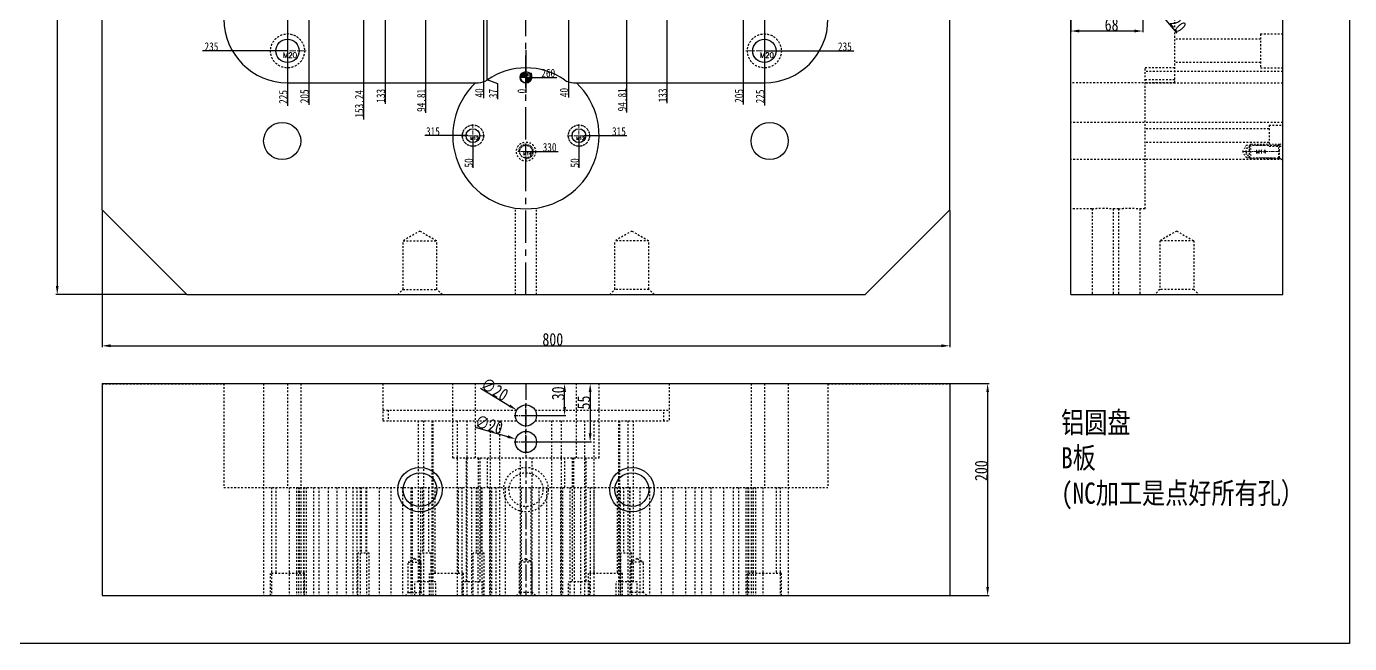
# Model space of a CAD drawing. Header units: millimetres. Extents: x 2673 to 5721, y -10743 to 3474.
# Drawn here: x 3335 to 4583, y -5471 to -4888 of the extents above; entities that cross this region are included whole.
import ezdxf
from ezdxf.enums import TextEntityAlignment as Align

# ---------------------------------------------------------------- set-up
doc = ezdxf.new("R2010")
doc.units = ezdxf.units.MM
doc.header["$LTSCALE"] = 16.335
doc.header["$PDMODE"] = 3
doc.header["$PDSIZE"] = 0.3125
doc.linetypes.add('CENTER', pattern=[0.6, 0.375, -0.075, 0.075, -0.075])
doc.linetypes.add('HIDDEN', pattern=[0.2, 0.1, -0.1])
doc.layers.get('0').update_dxf_attribs({"linetype": 'CONTINUOUS'})
doc.layers.get('Defpoints').update_dxf_attribs({"linetype": 'CONTINUOUS'})
doc.layers.add('DEFAULT_2', color=8, linetype='HIDDEN')
for name, color, linetype, lineweight in [('dim', 82, 'CONTINUOUS', 9), ('epin', 13, 'CONTINUOUS', 9), ('screw', 33, 'CONTINUOUS', 13)]:
    doc.layers.add(name, color=color, linetype=linetype, lineweight=lineweight)
doc.styles.get("Standard").update_dxf_attribs({"font": 'txt', "width": 0.8})
doc.styles.add('TXT', font='txt.shx', dxfattribs={"bigfont": 'gbcbig.shx'})
doc.styles.add('TXT05', font='txt.shx', dxfattribs={"width": 0.5, "bigfont": 'gbcbig.shx'})
doc.dimstyles.new('ISO-25', dxfattribs={"dimtxt": 12, "dimasz": 8, "dimexe": 1.25, "dimexo": 0.625, "dimgap": 0, "dimtad": 1, "dimdsep": 46, "dimtxsty": 'Standard', "dimcen": 0, "dimclrd": 4, "dimclre": 4, "dimclrt": 6, "dimazin": 0, "dimtfac": 1, "dimtofl": 0, "dimtmove": 0, "dimatfit": 3, "dimfxl": 0, "dimarcsym": 0})

# ---------------------------------------------------------------- blocks, each defined once
blk = doc.blocks.new('epin_ejp_10')
at = {"layer": 'epin'}
h = blk.add_hatch(dxfattribs=at)
h.set_pattern_fill('_ANSI31', color=123, scale=0.25, angle=90, style=0)
h.set_pattern_definition([(135, (-1645.23396, 6741.0989), (-0.56126601, -0.56126601), [])])
h.paths.add_polyline_path([(0, 5, 0.414214), (-5, 0), (0, 0)])
h.paths.add_polyline_path([(5, 0), (0, 0), (0, -5, 0.414214)])
at = {"layer": 'epin', "color": 1, "linetype": 'CENTER', "ltscale": 0.219913}
for p, q in [((-5.5, 0), (5.5, 0)), ((0, -5.5), (0, 5.5))]:
    blk.add_line(p, q, dxfattribs=at)
at = {"layer": 'epin'}
blk.add_circle((0, 0), 5, dxfattribs=at)
at = {"layer": 'epin', "color": 6, "style": 'TXT05', "width": 0.5}
blk.add_text('%%c10', height=3.5, dxfattribs=at).set_placement((0.2, 0.5))
blk = doc.blocks.new('epin_ejp_8')
at = {"layer": 'epin', "ltscale": 0.5}
h = blk.add_hatch(dxfattribs=at)
h.set_pattern_fill('_ANSI31', color=123, scale=0.2, angle=90, style=0)
h.set_pattern_definition([(135, (-3069.6252, 813.4417), (-0.4490128, -0.4490128), [])])
h.paths.add_polyline_path([(0, 4, 0.4142136), (-4, 0), (0, 0)])
h.paths.add_polyline_path([(4, 0), (0, 0), (0, -4, 0.4142136)])
at = {"layer": 'epin', "color": 1, "linetype": 'CENTER', "ltscale": 0.16}
for p, q in [((-4.4, 0), (4.4, 0)), ((0, -4.4), (0, 4.4))]:
    blk.add_line(p, q, dxfattribs=at)
at = {"layer": 'epin', "ltscale": 0.5}
blk.add_circle((0, 0), 4, dxfattribs=at)
at = {"layer": 'epin', "color": 6, "ltscale": 0.5, "style": 'TXT05', "width": 0.5}
blk.add_text('%%c8', height=2.8, dxfattribs=at).set_placement((0.16, 0.4))
blk = doc.blocks.new('7')
at = {"layer": 'epin'}
for name, p in [('epin_ejp_8', (-60, 2428.4)), ('epin_ejp_8', (60, 2428.4)), ('epin_ejp_8', (-92, 2381.4)), ('epin_ejp_8', (-29, 2381.4)), ('epin_ejp_8', (29, 2381.4)), ('epin_ejp_8', (92, 2381.4)), ('epin_ejp_8', (37, 2251.4)), ('epin_ejp_8', (93.5, 2155.4)), ('epin_ejp_8', (-104, 2150.4)), ('epin_ejp_8', (0, 2148.4)), ('epin_ejp_8', (-174, 2131.4)), ('epin_ejp_8', (170, 2085.4)), ('epin_ejp_8', (-24, 2072.4)), ('epin_ejp_8', (-37, 1996.4)), ('epin_ejp_8', (0, 1928.4)), ('epin_ejp_10', (0, 1777.4))]:
    blk.add_blockref(name, p, dxfattribs=at)
blk = doc.blocks.new('screw_m20_i')
at = {"layer": 'screw', "color": 1, "linetype": 'CENTER', "ltscale": 0.995164}
for p, q in [((0, -17.6), (0, 17.6)), ((-17.6, 0), (17.6, 0))]:
    blk.add_line(p, q, dxfattribs=at)
at = {"layer": 'screw', "color": 8, "linetype": 'HIDDEN', "ltscale": 0.995164}
blk.add_circle((0, 0), 16, dxfattribs=at)
at = {"layer": 'screw', "color": 33}
blk.add_circle((0, 0), 11, dxfattribs=at)
at = {"layer": 'screw', "color": 6, "style": 'TXT'}
blk.add_text('M20', height=4.8, dxfattribs=at).set_placement((-4.16, -6.4))
blk = doc.blocks.new('screw_m14_g')
at = {"layer": 'screw', "color": 1, "linetype": 'CENTER', "ltscale": 0.435384}
for p, q in [((-7.7, 0), (7.7, 0)), ((0, -7.7), (0, 7.7))]:
    blk.add_line(p, q, dxfattribs=at)
at = {"layer": 'screw', "color": 33, "linetype": 'HIDDEN', "ltscale": 0.435384}
blk.add_circle((0, 0), 6, dxfattribs=at)
at = {"layer": 'screw', "color": 92, "linetype": 'HIDDEN', "ltscale": 0.435384}
blk.add_arc((0, 0), 7, 270, 180, dxfattribs=at)
at = {"layer": 'screw', "color": 6, "linetype": 'ByBlock', "style": 'TXT'}
blk.add_text('M14', height=2.8, dxfattribs=at).set_placement((-2.38, -3.5))
blk = doc.blocks.new('screw_m12_i')
at = {"layer": 'screw', "color": 1, "linetype": 'CENTER', "ltscale": 0.621977}
for p, q in [((-11, 0), (11, 0)), ((0, -11), (0, 11))]:
    blk.add_line(p, q, dxfattribs=at)
at = {"layer": 'screw', "color": 8, "linetype": 'HIDDEN', "ltscale": 0.621977}
blk.add_circle((0, 0), 10, dxfattribs=at)
at = {"layer": 'screw', "color": 33}
blk.add_circle((0, 0), 6.5, dxfattribs=at)
at = {"layer": 'screw', "color": 6, "style": 'TXT'}
blk.add_text('M12', height=3, dxfattribs=at).set_placement((-2.6, -4))
blk = doc.blocks.new('*D774')
at = {"color": 4, "lineweight": -2}
for p, q in [((4320.3, -4864.9), (4320.3, -4893.8)), ((4388.3, -4862.3), (4388.3, -4893.8)), ((4380.3, -4892.6), (4328.3, -4892.6))]:
    blk.add_line(p, q, dxfattribs=at)
at = {"color": 4}
for points in [[(4328.3, -4891.2), (4328.3, -4893.9), (4320.3, -4892.6)], [(4380.3, -4891.2), (4380.3, -4893.9), (4388.3, -4892.6)]]:
    blk.add_solid(points, dxfattribs=at)
at = {"layer": 'Defpoints', "color": 0}
for p in [(4320.3, -4864.2), (4388.3, -4861.7), (4320.3, -4892.6)]:
    blk.add_point(p, dxfattribs=at)
at = {"color": 6, "insert": (4358.8, -4886.6), "char_height": 12, "attachment_point": 5}
blk.add_mtext('68', dxfattribs=at)
blk = doc.blocks.new('*D775')
at = {"color": 4, "lineweight": -2}
blk.add_line((4420.7, -4894.5), (4400, -4870), dxfattribs=at)
at = {"color": 4}
blk.add_solid([(4401, -4869.2), (4398.9, -4870.9), (4394.8, -4863.9)], dxfattribs=at)
at = {"layer": 'Defpoints', "color": 0}
for p in [(4381.8, -4848.7), (4394.8, -4863.9)]:
    blk.add_point(p, dxfattribs=at)
at = {"color": 6, "insert": (4417.5, -4881.4), "char_height": 12, "attachment_point": 5, "rotation": 310.2992}
blk.add_mtext('∅20', dxfattribs=at)
blk = doc.blocks.new('*D778')
at = {"color": 4, "lineweight": -2}
for p, q in [((3828.1, -5225.3), (3843.9, -5225.3)), ((3842.6, -5247.3), (3842.6, -5233.3)), ((3806.8, -5255.3), (3843.9, -5255.3))]:
    blk.add_line(p, q, dxfattribs=at)
at = {"color": 4}
for points in [[(3841.3, -5233.3), (3844, -5233.3), (3842.6, -5225.3)], [(3841.3, -5247.3), (3844, -5247.3), (3842.6, -5255.3)]]:
    blk.add_solid(points, dxfattribs=at)
at = {"layer": 'Defpoints', "color": 0}
for p in [(3827.4, -5225.3), (3842.6, -5225.3), (3806.2, -5255.3)]:
    blk.add_point(p, dxfattribs=at)
at = {"color": 6, "insert": (3836.6, -5234.4), "char_height": 12, "attachment_point": 5, "rotation": 90}
blk.add_mtext('30', dxfattribs=at)
blk = doc.blocks.new('*D779')
at = {"color": 4, "lineweight": -2}
for p, q in [((3828.1, -5225.3), (3868, -5225.3)), ((3866.8, -5233.3), (3866.8, -5272.3)), ((3806.8, -5280.3), (3868, -5280.3))]:
    blk.add_line(p, q, dxfattribs=at)
at = {"color": 4}
for points in [[(3865.4, -5233.3), (3868.1, -5233.3), (3866.8, -5225.3)], [(3865.4, -5272.3), (3868.1, -5272.3), (3866.8, -5280.3)]]:
    blk.add_solid(points, dxfattribs=at)
at = {"layer": 'Defpoints', "color": 0}
for p in [(3827.4, -5225.3), (3806.2, -5280.3), (3866.8, -5280.3)]:
    blk.add_point(p, dxfattribs=at)
at = {"color": 6, "insert": (3860.8, -5243.1), "char_height": 12, "attachment_point": 5, "rotation": 90}
blk.add_mtext('55', dxfattribs=at)
blk = doc.blocks.new('*D780')
at = {"color": 4, "lineweight": -2}
blk.add_line((3763.2, -5229.7), (3790.7, -5246.1), dxfattribs=at)
at = {"color": 4}
blk.add_solid([(3791.4, -5245), (3790, -5247.2), (3797.6, -5250.2)], dxfattribs=at)
at = {"layer": 'Defpoints', "color": 0}
for p in [(3797.6, -5250.2), (3814.8, -5260.4)]:
    blk.add_point(p, dxfattribs=at)
at = {"color": 6, "insert": (3776.6, -5230.7), "char_height": 12, "attachment_point": 5, "rotation": 329.2364}
blk.add_mtext('∅20', dxfattribs=at)
blk = doc.blocks.new('*D781')
at = {"color": 4, "lineweight": -2}
blk.add_line((3758.2, -5266.4), (3788.9, -5275.3), dxfattribs=at)
at = {"color": 4}
blk.add_solid([(3789.3, -5274), (3788.5, -5276.6), (3796.6, -5277.5)], dxfattribs=at)
at = {"layer": 'Defpoints', "color": 0}
for p in [(3796.6, -5277.5), (3815.8, -5283.1)]:
    blk.add_point(p, dxfattribs=at)
at = {"color": 6, "insert": (3771.3, -5264), "char_height": 12, "attachment_point": 5, "rotation": 343.8176}
blk.add_mtext('∅20', dxfattribs=at)
blk = doc.blocks.new('*D782')
at = {"color": 4, "lineweight": -2}
for p, q in [((4165.9, -5225.3), (4243.1, -5225.3)), ((4241.8, -5233.3), (4241.8, -5417.3)), ((4180.3, -5425.3), (4243.1, -5425.3))]:
    blk.add_line(p, q, dxfattribs=at)
at = {"color": 4}
for points in [[(4240.5, -5233.3), (4243.1, -5233.3), (4241.8, -5225.3)], [(4240.5, -5417.3), (4243.1, -5417.3), (4241.8, -5425.3)]]:
    blk.add_solid(points, dxfattribs=at)
at = {"layer": 'Defpoints', "color": 0}
for p in [(4165.2, -5225.3), (4179.7, -5425.3), (4241.8, -5425.3)]:
    blk.add_point(p, dxfattribs=at)
at = {"color": 6, "insert": (4235.8, -5307.4), "char_height": 12, "attachment_point": 5, "rotation": 90}
blk.add_mtext('200', dxfattribs=at)
blk = doc.blocks.new('*D812')
at = {"layer": 'Defpoints', "color": 0}
for p in [(3806.2, -4676.3), (4031.2, -4911.3), (4098.6, -4911.3)]:
    blk.add_point(p, dxfattribs=at)
at = {"layer": 'dim', "color": 4, "lineweight": -2}
blk.add_line((4031.7, -4911.3), (4115.6, -4911.3), dxfattribs=at)
at = {"layer": 'dim', "color": 6, "insert": (4107.1, -4907.3), "char_height": 8, "attachment_point": 5}
blk.add_mtext('235', dxfattribs=at)
blk = doc.blocks.new('*D813')
at = {"layer": 'Defpoints', "color": 0}
for p in [(3806.2, -4676.3), (3809.7, -4936.3), (3819.2, -4936.3)]:
    blk.add_point(p, dxfattribs=at)
at = {"layer": 'dim', "color": 4, "lineweight": -2}
blk.add_line((3810.2, -4936.3), (3835.2, -4936.3), dxfattribs=at)
at = {"layer": 'dim', "color": 6, "insert": (3827.2, -4932.3), "char_height": 8, "attachment_point": 5}
blk.add_mtext('260', dxfattribs=at)
blk = doc.blocks.new('*D814')
at = {"layer": 'Defpoints', "color": 0}
for p in [(3806.2, -4676.3), (3860.5, -4991.3), (3886.5, -4991.3)]:
    blk.add_point(p, dxfattribs=at)
at = {"layer": 'dim', "color": 4, "lineweight": -2}
blk.add_line((3861, -4991.3), (3901.4, -4991.3), dxfattribs=at)
at = {"layer": 'dim', "color": 6, "insert": (3893.9, -4987.3), "char_height": 8, "attachment_point": 5}
blk.add_mtext('315', dxfattribs=at)
blk = doc.blocks.new('*D815')
at = {"layer": 'Defpoints', "color": 0}
for p in [(3806.2, -4676.3), (3856.2, -4991.3), (3856.2, -5012.2)]:
    blk.add_point(p, dxfattribs=at)
at = {"layer": 'dim', "color": 4, "lineweight": -2}
blk.add_line((3856.2, -4991.8), (3856.2, -5021.8), dxfattribs=at)
at = {"layer": 'dim', "color": 6, "insert": (3852.2, -5017), "char_height": 8, "attachment_point": 5, "rotation": 90}
blk.add_mtext('50', dxfattribs=at)
blk = doc.blocks.new('*D816')
at = {"layer": 'Defpoints', "color": 0}
for p in [(3806.2, -4676.3), (3806.2, -5006.3), (3820.5, -5006.3)]:
    blk.add_point(p, dxfattribs=at)
at = {"layer": 'dim', "color": 4, "lineweight": -2}
blk.add_line((3806.7, -5006.3), (3836.5, -5006.3), dxfattribs=at)
at = {"layer": 'dim', "color": 6, "insert": (3828.5, -5002.3), "char_height": 8, "attachment_point": 5}
blk.add_mtext('330', dxfattribs=at)
blk = doc.blocks.new('*D817')
at = {"layer": 'Defpoints', "color": 0}
for p in [(3806.2, -4676.3), (3806.2, -4910.2), (3806.2, -4947.7)]:
    blk.add_point(p, dxfattribs=at)
at = {"layer": 'dim', "color": 4, "lineweight": -2}
blk.add_line((3806.2, -4910.7), (3806.2, -4950.9), dxfattribs=at)
at = {"layer": 'dim', "color": 6, "insert": (3802.2, -4949.3), "char_height": 8, "attachment_point": 5, "rotation": 90}
blk.add_mtext('0', dxfattribs=at)
blk = doc.blocks.new('*D818')
at = {"layer": 'Defpoints', "color": 0}
for p in [(3806.2, -4676.3), (3846.2, -4841.3), (3846.2, -4945.8)]:
    blk.add_point(p, dxfattribs=at)
at = {"layer": 'dim', "color": 4, "lineweight": -2}
blk.add_line((3846.2, -4841.8), (3846.2, -4955.4), dxfattribs=at)
at = {"layer": 'dim', "color": 6, "insert": (3842.2, -4950.6), "char_height": 8, "attachment_point": 5, "rotation": 90}
blk.add_mtext('40', dxfattribs=at)
blk = doc.blocks.new('*D819')
at = {"layer": 'Defpoints', "color": 0}
for p in [(3806.2, -4676.3), (3901, -4716.1), (3901, -4945.8)]:
    blk.add_point(p, dxfattribs=at)
at = {"layer": 'dim', "color": 4, "lineweight": -2}
blk.add_line((3901, -4716.6), (3901, -4969.3), dxfattribs=at)
at = {"layer": 'dim', "color": 6, "insert": (3897, -4957.5), "char_height": 8, "attachment_point": 5, "rotation": 90}
blk.add_mtext('94.81', dxfattribs=at)
blk = doc.blocks.new('*D820')
at = {"layer": 'Defpoints', "color": 0}
for p in [(3806.2, -4676.3), (3939.2, -4798.6), (3939.2, -4945.8)]:
    blk.add_point(p, dxfattribs=at)
at = {"layer": 'dim', "color": 4, "lineweight": -2}
blk.add_line((3939.2, -4799.1), (3939.2, -4960.7), dxfattribs=at)
at = {"layer": 'dim', "color": 6, "insert": (3935.2, -4953.3), "char_height": 8, "attachment_point": 5, "rotation": 90}
blk.add_mtext('133', dxfattribs=at)
blk = doc.blocks.new('*D821')
at = {"layer": 'Defpoints', "color": 0}
for p in [(3806.2, -4676.3), (4011.2, -4700.6), (4011.2, -4945.8)]:
    blk.add_point(p, dxfattribs=at)
at = {"layer": 'dim', "color": 4, "lineweight": -2}
blk.add_line((4011.2, -4701.1), (4011.2, -4961.8), dxfattribs=at)
at = {"layer": 'dim', "color": 6, "insert": (4007.2, -4953.8), "char_height": 8, "attachment_point": 5, "rotation": 90}
blk.add_mtext('205', dxfattribs=at)
blk = doc.blocks.new('*D822')
at = {"layer": 'Defpoints', "color": 0}
for p in [(3806.2, -4676.3), (4031.2, -4866.3), (4031.2, -4945.8)]:
    blk.add_point(p, dxfattribs=at)
at = {"layer": 'dim', "color": 4, "lineweight": -2}
blk.add_line((4031.2, -4866.8), (4031.2, -4962.9), dxfattribs=at)
at = {"layer": 'dim', "color": 6, "insert": (4027.2, -4954.3), "char_height": 8, "attachment_point": 5, "rotation": 90}
blk.add_mtext('225', dxfattribs=at)
blk = doc.blocks.new('*D880')
at = {"layer": 'Defpoints', "color": 0}
for p in [(3806.2, -4676.3), (3518, -4911.3), (3581.2, -4911.3)]:
    blk.add_point(p, dxfattribs=at)
at = {"layer": 'dim', "color": 4, "lineweight": -2}
blk.add_line((3580.7, -4911.3), (3500.9, -4911.3), dxfattribs=at)
at = {"layer": 'dim', "color": 6, "insert": (3509.4, -4907.3), "char_height": 8, "attachment_point": 5}
blk.add_mtext('235', dxfattribs=at)
blk = doc.blocks.new('*D881')
at = {"layer": 'Defpoints', "color": 0}
for p in [(3806.2, -4676.3), (3581.2, -4872.6), (3581.2, -4946.2)]:
    blk.add_point(p, dxfattribs=at)
at = {"layer": 'dim', "color": 4, "lineweight": -2}
blk.add_line((3581.2, -4873.1), (3581.2, -4963.3), dxfattribs=at)
at = {"layer": 'dim', "color": 6, "insert": (3577.2, -4954.8), "char_height": 8, "attachment_point": 5, "rotation": 90}
blk.add_mtext('225', dxfattribs=at)
blk = doc.blocks.new('*D882')
at = {"layer": 'Defpoints', "color": 0}
for p in [(3806.2, -4676.3), (3601.2, -4702.1), (3601.2, -4946.2)]:
    blk.add_point(p, dxfattribs=at)
at = {"layer": 'dim', "color": 4, "lineweight": -2}
blk.add_line((3601.2, -4702.6), (3601.2, -4962.2), dxfattribs=at)
at = {"layer": 'dim', "color": 6, "insert": (3597.2, -4954.2), "char_height": 8, "attachment_point": 5, "rotation": 90}
blk.add_mtext('205', dxfattribs=at)
blk = doc.blocks.new('*D883')
at = {"layer": 'Defpoints', "color": 0}
for p in [(3806.2, -4676.3), (3652.9, -4697.9), (3652.9, -4946.2)]:
    blk.add_point(p, dxfattribs=at)
at = {"layer": 'dim', "color": 4, "lineweight": -2}
blk.add_line((3652.9, -4698.4), (3652.9, -4976.1), dxfattribs=at)
at = {"layer": 'dim', "color": 6, "insert": (3648.9, -4961.2), "char_height": 8, "attachment_point": 5, "rotation": 90}
blk.add_mtext('153.24', dxfattribs=at)
blk = doc.blocks.new('*D884')
at = {"layer": 'Defpoints', "color": 0}
for p in [(3806.2, -4676.3), (3711.4, -4716.1), (3711.4, -4946.2)]:
    blk.add_point(p, dxfattribs=at)
at = {"layer": 'dim', "color": 4, "lineweight": -2}
blk.add_line((3711.4, -4716.6), (3711.4, -4969.7), dxfattribs=at)
at = {"layer": 'dim', "color": 6, "insert": (3707.4, -4958), "char_height": 8, "attachment_point": 5, "rotation": 90}
blk.add_mtext('94.81', dxfattribs=at)
blk = doc.blocks.new('*D885')
at = {"layer": 'Defpoints', "color": 0}
for p in [(3806.2, -4676.3), (3673.2, -4797.1), (3673.2, -4946.2)]:
    blk.add_point(p, dxfattribs=at)
at = {"layer": 'dim', "color": 4, "lineweight": -2}
blk.add_line((3673.2, -4797.6), (3673.2, -4961.2), dxfattribs=at)
at = {"layer": 'dim', "color": 6, "insert": (3669.2, -4953.7), "char_height": 8, "attachment_point": 5, "rotation": 90}
blk.add_mtext('133', dxfattribs=at)
blk = doc.blocks.new('*D886')
at = {"layer": 'Defpoints', "color": 0}
for p in [(3806.2, -4676.3), (3769.2, -4719.6), (3779.3, -4946.2)]:
    blk.add_point(p, dxfattribs=at)
at = {"layer": 'dim', "color": 4, "lineweight": -2}
for p, q in [((3769.2, -4720.1), (3769.2, -4938.2)), ((3769.2, -4938.2), (3779.3, -4942.2)), ((3779.3, -4942.2), (3779.3, -4956.9))]:
    blk.add_line(p, q, dxfattribs=at)
at = {"layer": 'dim', "color": 6, "insert": (3775.3, -4951.6), "char_height": 8, "attachment_point": 5, "rotation": 90}
blk.add_mtext('37', dxfattribs=at)
blk = doc.blocks.new('*D887')
at = {"layer": 'Defpoints', "color": 0}
for p in [(3806.2, -4676.3), (3766.2, -4837.9), (3766.2, -4946.2)]:
    blk.add_point(p, dxfattribs=at)
at = {"layer": 'dim', "color": 4, "lineweight": -2}
blk.add_line((3766.2, -4838.4), (3766.2, -4955.8), dxfattribs=at)
at = {"layer": 'dim', "color": 6, "insert": (3762.2, -4951), "char_height": 8, "attachment_point": 5, "rotation": 90}
blk.add_mtext('40', dxfattribs=at)
blk = doc.blocks.new('*D888')
at = {"layer": 'Defpoints', "color": 0}
for p in [(3806.2, -4676.3), (3725.9, -4991.3), (3751.9, -4991.3)]:
    blk.add_point(p, dxfattribs=at)
at = {"layer": 'dim', "color": 4, "lineweight": -2}
blk.add_line((3751.4, -4991.3), (3710.9, -4991.3), dxfattribs=at)
at = {"layer": 'dim', "color": 6, "insert": (3718.4, -4987.3), "char_height": 8, "attachment_point": 5}
blk.add_mtext('315', dxfattribs=at)
blk = doc.blocks.new('*D889')
at = {"layer": 'Defpoints', "color": 0}
for p in [(3806.2, -4676.3), (3756.2, -4991.3), (3756.2, -5012.2)]:
    blk.add_point(p, dxfattribs=at)
at = {"layer": 'dim', "color": 4, "lineweight": -2}
blk.add_line((3756.2, -4991.8), (3756.2, -5021.8), dxfattribs=at)
at = {"layer": 'dim', "color": 6, "insert": (3752.2, -5017), "char_height": 8, "attachment_point": 5, "rotation": 90}
blk.add_mtext('50', dxfattribs=at)
blk = doc.blocks.new('*D890')
at = {"color": 4, "lineweight": -2}
for p, q in [((3485.5, -4211.3), (3362.7, -4211.3)), ((3363.9, -4219.3), (3363.9, -5133.3)), ((3485.5, -5141.3), (3362.7, -5141.3))]:
    blk.add_line(p, q, dxfattribs=at)
at = {"color": 4}
for points in [[(3362.6, -4219.3), (3365.2, -4219.3), (3363.9, -4211.3)], [(3362.6, -5133.3), (3365.2, -5133.3), (3363.9, -5141.3)]]:
    blk.add_solid(points, dxfattribs=at)
at = {"layer": 'Defpoints', "color": 0}
for p in [(3486.2, -4211.3), (3363.9, -5141.3), (3486.2, -5141.3)]:
    blk.add_point(p, dxfattribs=at)
at = {"color": 6, "insert": (3357.9, -4683.7), "char_height": 12, "attachment_point": 5, "rotation": 90}
blk.add_mtext('930', dxfattribs=at)
blk = doc.blocks.new('*D891')
at = {"color": 4, "lineweight": -2}
for p, q in [((3406.2, -5061.9), (3406.2, -5190.8)), ((4206.2, -5061.9), (4206.2, -5190.8)), ((3414.2, -5189.6), (4198.2, -5189.6))]:
    blk.add_line(p, q, dxfattribs=at)
at = {"color": 4}
for points in [[(3414.2, -5188.2), (3414.2, -5190.9), (3406.2, -5189.6)], [(4198.2, -5188.2), (4198.2, -5190.9), (4206.2, -5189.6)]]:
    blk.add_solid(points, dxfattribs=at)
at = {"layer": 'Defpoints', "color": 0}
for p in [(3406.2, -5061.3), (4206.2, -5061.3), (4206.2, -5189.6)]:
    blk.add_point(p, dxfattribs=at)
at = {"color": 6, "insert": (3831.5, -5183.6), "char_height": 12, "attachment_point": 5}
blk.add_mtext('800', dxfattribs=at)

msp = doc.modelspace()

# ---------------------------------------------------------------- linework, layer by layer
at = {"color": 1, "linetype": 'CENTER', "ltscale": 4.975819}
msp.add_line((3806.172, -5141.321), (3806.172, -4211.321), dxfattribs=at)
at = {"color": 7, "linetype": 'Continuous'}
for p, q in [((4520.313, -5141.321), (4520.313, -4211.321)), ((3406.172, -5061.321), (3406.172, -4291.321)), ((4206.172, -5061.321), (4206.172, -4291.321)), ((4320.313, -5141.321), (4320.313, -4729.607)), ((3581.172, -4941.321), (3761.272, -4941.321)), ((3851.072, -4941.321), (4031.172, -4941.321)), ((3406.172, -5061.321), (3486.172, -5141.321)), ((4126.172, -5141.321), (4206.172, -5061.321)), ((3486.172, -5141.321), (4126.172, -5141.321)), ((4320.313, -5141.321), (4520.313, -5141.321)), ((3406.172, -5225.308), (3406.172, -5425.308)), ((3406.172, -5225.308), (4206.172, -5225.308)), ((4206.172, -5225.308), (4206.172, -5425.308)), ((3406.172, -5425.308), (4206.172, -5425.308))]:
    msp.add_line(p, q, dxfattribs=at)
at = {"color": 1, "linetype": 'CENTER', "ltscale": 2.487909}
msp.add_line((3806.172, -5225.308), (3806.172, -5425.308), dxfattribs=at)
at = {"color": 1, "linetype": 'CENTER', "ltscale": 0.621977}
for p, q in [((3795.172, -5255.308), (3817.172, -5255.308)), ((3806.172, -5266.308), (3806.172, -5244.308)), ((3795.172, -5280.308), (3817.172, -5280.308)), ((3806.172, -5291.308), (3806.172, -5269.308))]:
    msp.add_line(p, q, dxfattribs=at)
msp.add_lwpolyline([(3288.384, -4114.87), (4583.295, -4114.87), (4583.295, -5470.508), (3288.384, -5470.508)], close=True)
at = {"color": 7, "linetype": 'Continuous'}
for centre, radius in [((3581.172, -4911.321), 11), ((4031.172, -4911.321), 11), ((3806.172, -4936.321), 5.5), ((3576.172, -4996.321), 17.5), ((4036.172, -4996.321), 17.5), ((3756.172, -4991.321), 6.5), ((3856.172, -4991.321), 6.5), ((3806.172, -5255.308), 10), ((3806.172, -5280.308), 10), ((3706.172, -5325.308), 21), ((3906.172, -5325.308), 21), ((3706.172, -5325.308), 16), ((3906.172, -5325.308), 16)]:
    msp.add_circle(centre, radius, dxfattribs=at)
for centre, radius, start, end in [((3581.172, -4881.321), 60, 180, 270), ((4031.172, -4881.321), 60, 270, 0), ((3806.172, -4991.321), 64, 55.364543, 124.635457), ((3806.172, -4991.321), 69.05, 133.604893, 46.395107), ((3761.272, -4926.321), 15, 270, 304.635457), ((3851.072, -4926.321), 15, 235.364543, 270)]:
    msp.add_arc(centre, radius, start, end, dxfattribs=at)
at = {"layer": 'DEFAULT_2', "color": 8, "linetype": 'HIDDEN'}
for p, q in [((4418.313, -4941.321), (4418.313, -4341.321)), ((4499.313, -4900.321), (4418.313, -4900.321)), ((4499.313, -4895.321), (4520.313, -4895.321)), ((4499.313, -4895.326), (4499.313, -4927.315)), ((4418.313, -4927.321), (4390.313, -4927.321)), ((4390.313, -5060.371), (4390.313, -4927.322)), ((4520.313, -4930.821), (4390.313, -4930.821)), ((4499.313, -4922.321), (4418.313, -4922.321)), ((4499.313, -4927.321), (4520.313, -4927.321)), ((4418.313, -4941.321), (4320.313, -4941.321)), ((4418.313, -4938.663), (4390.313, -4938.663)), ((4520.313, -4941.821), (4390.313, -4941.821)), ((4520.313, -4978.821), (4320.313, -4978.821)), ((4507.313, -4984.821), (4390.313, -4984.821)), ((4507.313, -4981.321), (4520.313, -4981.321)), ((4507.313, -4981.321), (4507.313, -5001.321)), ((4507.313, -4997.821), (4390.313, -4997.821)), ((4485.313, -5006.321), (4488.777, -5000.321)), ((4488.777, -5000.321), (4517.313, -5000.321)), ((4488.777, -5012.321), (4488.777, -5000.321)), ((4507.313, -5001.321), (4520.313, -5001.321)), ((4517.313, -5000.321), (4520.313, -4997.321)), ((4517.313, -5012.321), (4517.313, -5000.321)), ((4520.313, -5013.821), (4320.313, -5013.821)), ((4485.313, -5006.321), (4488.777, -5012.321)), ((4488.777, -5012.321), (4517.313, -5012.321)), ((4517.313, -5012.321), (4520.313, -5015.321)), ((3796.172, -5141.321), (3796.172, -5059.643)), ((3816.172, -5141.321), (3816.172, -5059.643)), ((4340.313, -5060.371), (4320.313, -5060.371)), ((4340.313, -5060.371), (4340.313, -5141.321)), ((4365.313, -5060.371), (4360.313, -5060.371)), ((4360.313, -5060.371), (4360.313, -5141.321)), ((4365.313, -5060.371), (4365.313, -5141.321)), ((4390.313, -5060.371), (4385.313, -5060.371)), ((4385.313, -5060.371), (4385.313, -5141.321)), ((3706.172, -5081.321), (3690.172, -5090.558)), ((3690.172, -5090.558), (3722.172, -5090.558)), ((3690.172, -5136.321), (3690.172, -5090.558)), ((3706.172, -5081.321), (3722.172, -5090.558)), ((3722.172, -5136.321), (3722.172, -5090.558)), ((3906.172, -5081.321), (3890.172, -5090.558)), ((3922.172, -5090.558), (3890.172, -5090.558)), ((3890.172, -5136.321), (3890.172, -5090.558)), ((3906.172, -5081.321), (3922.172, -5090.558)), ((3922.172, -5136.321), (3922.172, -5090.558)), ((4420.313, -5081.321), (4404.313, -5090.558)), ((4436.313, -5090.558), (4404.313, -5090.558)), ((4404.313, -5090.558), (4404.313, -5136.321)), ((4420.313, -5081.321), (4436.313, -5090.558)), ((4436.313, -5090.558), (4436.313, -5136.321)), ((3685.172, -5141.321), (3690.172, -5136.321)), ((3690.172, -5136.321), (3722.172, -5136.321)), ((3727.172, -5141.321), (3722.172, -5136.321)), ((3885.172, -5141.321), (3890.172, -5136.321)), ((3922.172, -5136.321), (3890.172, -5136.321)), ((3927.172, -5141.321), (3922.172, -5136.321)), ((4404.313, -5136.321), (4399.313, -5141.321)), ((4436.313, -5136.321), (4404.313, -5136.321)), ((4436.313, -5136.321), (4441.313, -5141.321)), ((3406.172, -5225.508), (3521.172, -5225.508)), ((3521.172, -5225.308), (3521.172, -5323.308)), ((3558.672, -5225.308), (3558.672, -5425.308)), ((3581.172, -5225.308), (3581.172, -5323.308)), ((3593.672, -5225.308), (3593.672, -5425.308)), ((3671.172, -5225.308), (3671.172, -5260.308)), ((3737.122, -5295.308), (3737.122, -5225.308)), ((3758.549, -5295.308), (3758.549, -5225.308)), ((3853.794, -5295.308), (3853.794, -5225.308)), ((3875.222, -5295.308), (3875.222, -5225.308)), ((3941.172, -5225.308), (3941.172, -5260.308)), ((4018.672, -5225.308), (4018.672, -5425.308)), ((4031.172, -5225.308), (4031.172, -5323.308)), ((4053.672, -5225.308), (4053.672, -5425.308)), ((4091.172, -5225.308), (4091.172, -5323.308)), ((4091.172, -5225.508), (4206.172, -5225.508)), ((3671.172, -5250.408), (3797.629, -5250.408)), ((3676.172, -5250.408), (3676.172, -5260.308)), ((3814.714, -5250.408), (3941.172, -5250.408)), ((3936.172, -5260.308), (3936.172, -5250.408)), ((3671.172, -5260.308), (3797.687, -5260.308)), ((3704.672, -5412.308), (3704.672, -5260.308)), ((3709.672, -5425.308), (3709.672, -5260.308)), ((3717.672, -5412.308), (3717.672, -5260.308)), ((3718.672, -5425.308), (3718.672, -5260.308)), ((3741.672, -5425.308), (3741.672, -5260.308)), ((3750.672, -5425.308), (3750.672, -5260.308)), ((3772.672, -5425.308), (3772.672, -5260.308)), ((3781.672, -5425.308), (3781.672, -5260.308)), ((3814.657, -5260.308), (3941.172, -5260.308)), ((3830.672, -5425.308), (3830.672, -5260.308)), ((3839.672, -5425.308), (3839.672, -5260.308)), ((3861.672, -5425.308), (3861.672, -5260.308)), ((3870.672, -5425.308), (3870.672, -5260.308)), ((3893.672, -5425.308), (3893.672, -5260.308)), ((3894.672, -5412.308), (3894.672, -5260.308)), ((3902.672, -5425.308), (3902.672, -5260.308)), ((3907.672, -5412.308), (3907.672, -5260.308)), ((3737.124, -5295.308), (3875.22, -5295.308)), ((3749.672, -5295.308), (3749.672, -5412.308)), ((3761.272, -5323.308), (3761.272, -5295.308)), ((3762.672, -5295.308), (3762.672, -5412.308)), ((3769.797, -5323.308), (3769.797, -5295.308)), ((3800.672, -5295.308), (3800.672, -5425.308)), ((3811.672, -5295.308), (3811.672, -5425.308)), ((3842.546, -5295.308), (3842.546, -5323.308)), ((3849.672, -5295.308), (3849.672, -5412.308)), ((3851.072, -5295.308), (3851.072, -5323.308)), ((3862.672, -5295.308), (3862.672, -5412.308)), ((3521.172, -5323.308), (4091.172, -5323.308)), ((3566.172, -5323.308), (3566.172, -5425.308)), ((3570.172, -5323.308), (3570.172, -5404.308)), ((3582.672, -5323.308), (3582.672, -5425.308)), ((3589.672, -5323.308), (3589.672, -5425.308)), ((3591.672, -5323.308), (3591.672, -5425.308)), ((3592.172, -5323.308), (3592.172, -5404.308)), ((3596.172, -5323.308), (3596.172, -5425.308)), ((3596.672, -5323.308), (3596.672, -5425.308)), ((3598.672, -5323.308), (3598.672, -5425.308)), ((3605.672, -5323.308), (3605.672, -5425.308)), ((3610.672, -5323.308), (3610.672, -5425.308)), ((3619.672, -5323.308), (3619.672, -5425.308)), ((3627.672, -5323.308), (3627.672, -5425.308)), ((3636.672, -5323.308), (3636.672, -5425.308)), ((3642.73, -5323.308), (3642.73, -5425.308)), ((3646.672, -5323.308), (3646.672, -5425.308)), ((3649.73, -5323.308), (3649.73, -5425.308)), ((3650.684, -5323.308), (3650.684, -5385.308)), ((3655.184, -5323.308), (3655.184, -5385.308)), ((3655.672, -5323.308), (3655.672, -5425.308)), ((3667.672, -5323.308), (3667.672, -5425.308)), ((3678.672, -5323.308), (3678.672, -5425.308)), ((3689.672, -5323.308), (3689.672, -5425.308)), ((3697.672, -5323.308), (3697.672, -5425.308)), ((3698.672, -5323.308), (3698.672, -5425.308)), ((3706.672, -5323.308), (3706.672, -5425.308)), ((3708.61, -5323.308), (3708.61, -5385.308)), ((3714.11, -5323.308), (3714.11, -5385.308)), ((3720.172, -5323.308), (3720.172, -5404.308)), ((3742.172, -5323.308), (3742.172, -5404.308)), ((3745.672, -5323.308), (3745.672, -5425.308)), ((3754.672, -5323.308), (3754.672, -5425.308)), ((3759.227, -5323.308), (3759.227, -5385.308)), ((3760.672, -5323.308), (3760.672, -5425.308)), ((3763.727, -5323.308), (3763.727, -5385.308)), ((3764.672, -5323.308), (3764.672, -5425.308)), ((3771.672, -5323.308), (3771.672, -5425.308)), ((3773.672, -5323.308), (3773.672, -5425.308)), ((3777.672, -5323.308), (3777.672, -5425.308)), ((3786.672, -5323.308), (3786.672, -5425.308)), ((3801.672, -5323.308), (3801.672, -5425.308)), ((3810.672, -5323.308), (3810.672, -5425.308)), ((3818.456, -5323.308), (3818.456, -5425.308)), ((3825.456, -5323.308), (3825.456, -5425.308)), ((3838.672, -5323.308), (3838.672, -5425.308)), ((3840.672, -5323.308), (3840.672, -5425.308)), ((3847.672, -5323.308), (3847.672, -5425.308)), ((3851.672, -5323.308), (3851.672, -5425.308)), ((3857.672, -5323.308), (3857.672, -5425.308)), ((3866.672, -5323.308), (3866.672, -5425.308)), ((3870.172, -5323.308), (3870.172, -5404.308)), ((3892.172, -5323.308), (3892.172, -5404.308)), ((3895.172, -5323.308), (3895.172, -5425.308)), ((3898.233, -5323.308), (3898.233, -5385.308)), ((3903.733, -5323.308), (3903.733, -5385.308)), ((3904.172, -5323.308), (3904.172, -5425.308)), ((3913.672, -5323.308), (3913.672, -5425.308)), ((3922.672, -5323.308), (3922.672, -5425.308)), ((3933.672, -5323.308), (3933.672, -5425.308)), ((3944.672, -5323.308), (3944.672, -5425.308)), ((3956.672, -5323.308), (3956.672, -5425.308)), ((3965.672, -5323.308), (3965.672, -5425.308)), ((3971.672, -5323.308), (3971.672, -5425.308)), ((3980.672, -5323.308), (3980.672, -5425.308)), ((3992.672, -5323.308), (3992.672, -5425.308)), ((4001.672, -5323.308), (4001.672, -5425.308)), ((4006.672, -5323.308), (4006.672, -5425.308)), ((4013.672, -5323.308), (4013.672, -5425.308)), ((4015.672, -5323.308), (4015.672, -5425.308)), ((4016.172, -5323.308), (4016.172, -5425.308)), ((4020.172, -5323.308), (4020.172, -5404.308)), ((4020.672, -5323.308), (4020.672, -5425.308)), ((4022.672, -5323.308), (4022.672, -5425.308)), ((4029.672, -5323.308), (4029.672, -5425.308)), ((4042.172, -5323.308), (4042.172, -5404.308)), ((4046.172, -5323.308), (4046.172, -5425.308)), ((3647.684, -5425.308), (3647.684, -5385.308)), ((3658.184, -5385.308), (3647.684, -5385.308)), ((3658.184, -5425.308), (3658.184, -5385.308)), ((3701.172, -5390.308), (3695.172, -5393.772)), ((3701.172, -5390.308), (3707.172, -5393.772)), ((3706.11, -5425.308), (3706.11, -5385.308)), ((3716.61, -5385.308), (3706.11, -5385.308)), ((3716.61, -5425.308), (3716.61, -5385.308)), ((3766.727, -5385.308), (3756.227, -5385.308)), ((3756.227, -5425.308), (3756.227, -5385.308)), ((3766.727, -5425.308), (3766.727, -5385.308)), ((3806.172, -5390.308), (3800.172, -5393.772)), ((3806.172, -5390.308), (3812.172, -5393.772)), ((3906.233, -5385.308), (3895.733, -5385.308)), ((3895.733, -5425.308), (3895.733, -5385.308)), ((3911.172, -5390.308), (3905.172, -5393.772)), ((3906.233, -5425.308), (3906.233, -5385.308)), ((3911.172, -5390.308), (3917.172, -5393.772)), ((3565.172, -5425.308), (3565.172, -5404.308)), ((3597.172, -5404.308), (3565.172, -5404.308)), ((3597.172, -5425.308), (3597.172, -5404.308)), ((3695.172, -5422.308), (3695.172, -5393.772)), ((3695.172, -5393.772), (3707.172, -5393.772)), ((3707.172, -5422.308), (3707.172, -5393.772)), ((3715.172, -5425.308), (3715.172, -5404.308)), ((3747.172, -5404.308), (3715.172, -5404.308)), ((3747.172, -5425.308), (3747.172, -5404.308)), ((3812.172, -5393.772), (3800.172, -5393.772)), ((3800.172, -5422.308), (3800.172, -5393.772)), ((3812.172, -5422.308), (3812.172, -5393.772)), ((3897.172, -5404.308), (3865.172, -5404.308)), ((3865.172, -5425.308), (3865.172, -5404.308)), ((3897.172, -5425.308), (3897.172, -5404.308)), ((3917.172, -5393.772), (3905.172, -5393.772)), ((3905.172, -5422.308), (3905.172, -5393.772)), ((3917.172, -5422.308), (3917.172, -5393.772)), ((4047.172, -5404.308), (4015.172, -5404.308)), ((4015.172, -5425.308), (4015.172, -5404.308)), ((4047.172, -5425.308), (4047.172, -5404.308)), ((3701.172, -5425.308), (3701.172, -5412.308)), ((3721.172, -5412.308), (3701.172, -5412.308)), ((3721.172, -5425.308), (3721.172, -5412.308)), ((3766.172, -5412.308), (3746.172, -5412.308)), ((3746.172, -5425.308), (3746.172, -5412.308)), ((3766.172, -5425.308), (3766.172, -5412.308)), ((3866.172, -5412.308), (3846.172, -5412.308)), ((3846.172, -5425.308), (3846.172, -5412.308)), ((3866.172, -5425.308), (3866.172, -5412.308)), ((3911.172, -5412.308), (3891.172, -5412.308)), ((3891.172, -5425.308), (3891.172, -5412.308)), ((3911.172, -5425.308), (3911.172, -5412.308)), ((3692.172, -5425.308), (3695.172, -5422.308)), ((3695.172, -5422.308), (3707.172, -5422.308)), ((3710.172, -5425.308), (3707.172, -5422.308)), ((3797.172, -5425.308), (3800.172, -5422.308)), ((3812.172, -5422.308), (3800.172, -5422.308)), ((3815.172, -5425.308), (3812.172, -5422.308)), ((3902.172, -5425.308), (3905.172, -5422.308)), ((3917.172, -5422.308), (3905.172, -5422.308)), ((3920.172, -5425.308), (3917.172, -5422.308))]:
    msp.add_line(p, q, dxfattribs=at)
for centre, radius in [((3581.172, -4911.321), 16), ((4031.172, -4911.321), 16), ((3756.172, -4991.321), 10), ((3856.172, -4991.321), 10), ((3806.172, -5006.321), 9), ((3806.172, -5006.321), 6), ((3806.172, -5325.308), 21), ((3806.172, -5325.308), 16)]:
    msp.add_circle(centre, radius, dxfattribs=at)
for points, knots in [([(4340.313, -5060.371), (4340.31, -5060.368), (4340.343, -5060.371), (4340.363, -5060.36), (4340.432, -5060.355), (4340.512, -5060.342), (4340.621, -5060.327), (4340.81, -5060.3), (4341.105, -5060.26), (4341.523, -5060.205), (4342.026, -5060.143), (4342.608, -5060.075), (4343.526, -5059.976), (4344.825, -5059.857), (4346.531, -5059.739), (4348.384, -5059.661), (4349.662, -5059.643), (4350.313, -5059.643)], [0, 0, 0, 0, 0.00122419, 0.00488273, 0.01095422, 0.0194173, 0.03025061, 0.04343282, 0.0767317, 0.11892998, 0.1695662, 0.22817244, 0.29416037, 0.44556494, 0.61811295, 0.8055053, 1, 1, 1, 1]), ([(4350.313, -5059.643), (4350.963, -5059.643), (4352.241, -5059.661), (4354.094, -5059.739), (4355.8, -5059.857), (4357.099, -5059.976), (4358.017, -5060.075), (4358.599, -5060.143), (4359.102, -5060.205), (4359.52, -5060.26), (4359.814, -5060.3), (4360.004, -5060.327), (4360.112, -5060.342), (4360.195, -5060.352), (4360.257, -5060.366), (4360.291, -5060.363), (4360.31, -5060.374), (4360.313, -5060.371)], [0, 0, 0, 0, 0.1944937, 0.3818751, 0.55441594, 0.70582679, 0.77182069, 0.83042986, 0.88106753, 0.92326559, 0.95656161, 0.96974327, 0.98057728, 0.98904181, 0.99511502, 0.99877505, 1, 1, 1, 1]), ([(4365.313, -5060.371), (4365.31, -5060.368), (4365.343, -5060.371), (4365.363, -5060.36), (4365.432, -5060.355), (4365.512, -5060.342), (4365.621, -5060.327), (4365.81, -5060.3), (4366.105, -5060.26), (4366.523, -5060.205), (4367.026, -5060.143), (4367.608, -5060.075), (4368.526, -5059.976), (4369.825, -5059.857), (4371.531, -5059.739), (4373.384, -5059.661), (4374.662, -5059.643), (4375.313, -5059.643)], [0, 0, 0, 0, 0.00122419, 0.00488273, 0.01095422, 0.0194173, 0.03025061, 0.04343282, 0.0767317, 0.11892998, 0.1695662, 0.22817244, 0.29416037, 0.44556494, 0.61811295, 0.8055053, 1, 1, 1, 1]), ([(4375.313, -5059.643), (4375.963, -5059.643), (4377.241, -5059.661), (4379.094, -5059.739), (4380.8, -5059.857), (4382.099, -5059.976), (4383.017, -5060.075), (4383.599, -5060.143), (4384.102, -5060.205), (4384.52, -5060.26), (4384.814, -5060.3), (4385.004, -5060.327), (4385.112, -5060.342), (4385.195, -5060.352), (4385.257, -5060.366), (4385.291, -5060.363), (4385.31, -5060.374), (4385.313, -5060.371)], [0, 0, 0, 0, 0.1944937, 0.3818751, 0.55441594, 0.70582679, 0.77182069, 0.83042986, 0.88106753, 0.92326559, 0.95656161, 0.96974327, 0.98057728, 0.98904181, 0.99511502, 0.99877505, 1, 1, 1, 1])]:
    msp.add_open_spline(points, degree=3, knots=knots, dxfattribs=at)
at = {"layer": 'screw', "color": 8, "linetype": 'HIDDEN', "ltscale": 0.870768}
for p, q in [((4482.348, -5006.321), (4485.813, -5000.321)), ((4485.813, -5000.321), (4516.313, -5000.321)), ((4485.813, -5012.321), (4485.813, -5000.321)), ((4516.313, -5000.321), (4517.313, -4999.321)), ((4516.313, -5012.321), (4516.313, -5000.321)), ((4485.813, -5012.321), (4482.348, -5006.321)), ((4516.313, -5012.321), (4485.813, -5012.321)), ((4517.313, -5013.321), (4516.313, -5012.321))]:
    msp.add_line(p, q, dxfattribs=at)
at = {"layer": 'screw', "color": 92, "linetype": 'HIDDEN', "ltscale": 0.870768}
for p, q in [((4489.313, -5000.321), (4490.313, -4999.321)), ((4489.313, -5012.321), (4489.313, -5000.321)), ((4490.313, -4999.321), (4517.313, -4999.321)), ((4490.313, -5013.321), (4490.313, -4999.321)), ((4490.313, -5013.321), (4489.313, -5012.321)), ((4517.313, -5013.321), (4490.313, -5013.321))]:
    msp.add_line(p, q, dxfattribs=at)
at = {"layer": 'screw', "color": 1, "linetype": 'CENTER', "ltscale": 0.54423}
msp.add_line((4517.313, -5006.321), (4482.348, -5006.321), dxfattribs=at)

# ---------------------------------------------------------------- block references
msp.add_blockref('7', (3806.172, -6713.732))
at = {"layer": 'screw'}
for name, p in [('screw_m20_i', (3581.172, -4911.321)), ('screw_m20_i', (4031.172, -4911.321)), ('screw_m12_i', (3756.172, -4991.321)), ('screw_m12_i', (3856.172, -4991.321)), ('screw_m14_g', (3806.172, -5006.321))]:
    msp.add_blockref(name, p, dxfattribs=at)

# ---------------------------------------------------------------- texts
at = {"insert": (4311.172, -5251.894), "char_height": 20, "width": 231.00041, "attachment_point": 1}
msp.add_mtext('{\\fSimSun|b0|i0|c134|p2;铝圆盘\\PB板\\P(NC加工是点好所有孔）}', dxfattribs=at)
at = {"layer": 'screw', "color": 6, "linetype": 'HIDDEN', "ltscale": 0.870768, "style": 'TXT'}
msp.add_text('M14', height=3.5, dxfattribs=at).set_placement((4499.83, -5006.321), align=Align.MIDDLE)

# ---------------------------------------------------------------- dimensions: what is measured, and where the dimension line sits
for base, p1, p2, picture, middle in [((3363.912, -5141.321), (3486.172, -4211.321), (3486.172, -5141.321), '*D890', (3363.912, -4683.652)), ((3842.63, -5225.308), (3806.172, -5255.308), (3827.436, -5225.308), '*D778', (3842.63, -5234.364)), ((3866.778, -5280.308), (3827.436, -5225.308), (3806.172, -5280.308), '*D779', (3866.778, -5243.104)), ((4241.815, -5425.308), (4165.244, -5225.308), (4179.691, -5425.308), '*D782', (4241.815, -5307.421))]:
    dim = msp.add_linear_dim(base=base, p1=p1, p2=p2, angle=90, dimstyle='ISO-25', override={"dimfxl": 1.25})
    dim.commit()
    dim.dimension.update_dxf_attribs({"geometry": picture, "text_midpoint": middle, "dimtype": 160})
for p1, p2, picture, middle in [((4381.845, -4848.694), (4394.78, -4863.948), '*D775', (4417.466, -4881.422)), ((3814.765, -5260.423), (3797.579, -5250.193), '*D780', (3776.588, -5230.715)), ((3815.776, -5283.095), (3796.568, -5277.521), '*D781', (3771.35, -5263.955))]:
    dim = msp.add_diameter_dim_2p(p1=p1, p2=p2, dimstyle='ISO-25', override={"dimfxl": 1.25})
    dim.commit()
    dim.dimension.update_dxf_attribs({"geometry": picture, "text_midpoint": middle})
for base, p1, p2, picture, middle in [((4320.313, -4892.58), (4388.313, -4861.711), (4320.313, -4864.241), '*D774', (4358.806, -4892.58)), ((4206.172, -5189.555), (3406.172, -5061.321), (4206.172, -5061.321), '*D891', (3831.494, -5189.555))]:
    dim = msp.add_linear_dim(base=base, p1=p1, p2=p2, dimstyle='ISO-25', override={"dimfxl": 1.25})
    dim.commit()
    dim.dimension.update_dxf_attribs({"geometry": picture, "text_midpoint": middle, "dimtype": 160})
at = {"layer": 'dim'}
for feature_location, offset, dtype, origin, picture, middle in [((3581.172, -4911.321), (-63.219, 0), 0, (3806.172, -4676.321), '*D880', (3509.419, -4907.321)), ((3581.172, -4872.554), (0, -73.667), 1, (3806.172, -4676.321), '*D881', (3577.172, -4954.754)), ((3601.172, -4702.104), (0, -244.117), 1, (3806.172, -4676.321), '*D882', (3597.172, -4954.221)), ((3652.934, -4697.94), (0, -248.281), 1, (3806.172, -4676.321), '*D883', (3648.934, -4961.154)), ((3673.172, -4797.143), (0, -149.078), 1, (3806.172, -4676.321), '*D885', (3669.172, -4953.688)), ((3711.36, -4716.132), (0, -230.089), 1, (3806.172, -4676.321), '*D884', (3707.36, -4957.954)), ((3751.87, -4991.321), (-25.998, 0), 0, (3806.172, -4676.321), '*D888', (3718.405, -4987.321)), ((3756.172, -4991.321), (0, -20.866), 1, (3806.172, -4676.321), '*D889', (3752.172, -5016.987)), ((3766.172, -4837.871), (0, -108.35), 1, (3806.172, -4676.321), '*D887', (3762.172, -4951.021)), ((3769.172, -4719.562), (10.145, -226.66), 1, (3806.172, -4676.321), '*D886', (3775.316, -4951.554)), ((3806.17179283, -4910.204875451), (0, -37.45794159), 1, (3806.17179283, -4676.320790191), '*D817', (3802.17179283, -4949.262817041)), ((4031.172, -4911.321), (67.409, 0), 0, (3806.172, -4676.321), '*D812', (4107.115, -4907.321)), ((3809.713, -4936.321), (9.457, 0), 0, (3806.172, -4676.321), '*D813', (3827.17, -4932.321)), ((3860.473, -4991.321), (25.998, 0), 0, (3806.172, -4676.321), '*D814', (3893.938, -4987.321)), ((3856.172, -4991.321), (0, -20.866), 1, (3806.172, -4676.321), '*D815', (3852.172, -5016.987)), ((3806.172, -5006.321), (14.357, 0), 0, (3806.172, -4676.321), '*D816', (3828.528, -5002.321)), ((3846.172, -4841.321), (0, -104.485), 1, (3806.172, -4676.321), '*D818', (3842.172, -4950.606)), ((3900.983, -4716.132), (0, -229.674), 1, (3806.172, -4676.321), '*D819', (3896.983, -4957.539)), ((3939.172, -4798.569), (0, -147.238), 1, (3806.172, -4676.321), '*D820', (3935.172, -4953.273)), ((4011.172, -4700.596), (0, -245.21), 1, (3806.172, -4676.321), '*D821', (4007.172, -4953.806)), ((4031.172, -4866.321), (0, -79.485), 1, (3806.172, -4676.321), '*D822', (4027.172, -4954.339))]:
    dim = msp.add_ordinate_dim(feature_location=feature_location, offset=offset, dtype=dtype, origin=origin, dimstyle='ISO-25', override={"dimtxt": 8, "dimasz": 2, "dimexe": 0.49975, "dimexo": 0.49975, "dimfxl": 1.25}, dxfattribs=at)
    dim.commit()
    dim.dimension.update_dxf_attribs({"geometry": picture, "text_midpoint": middle})

doc.saveas('drawing.dxf')
